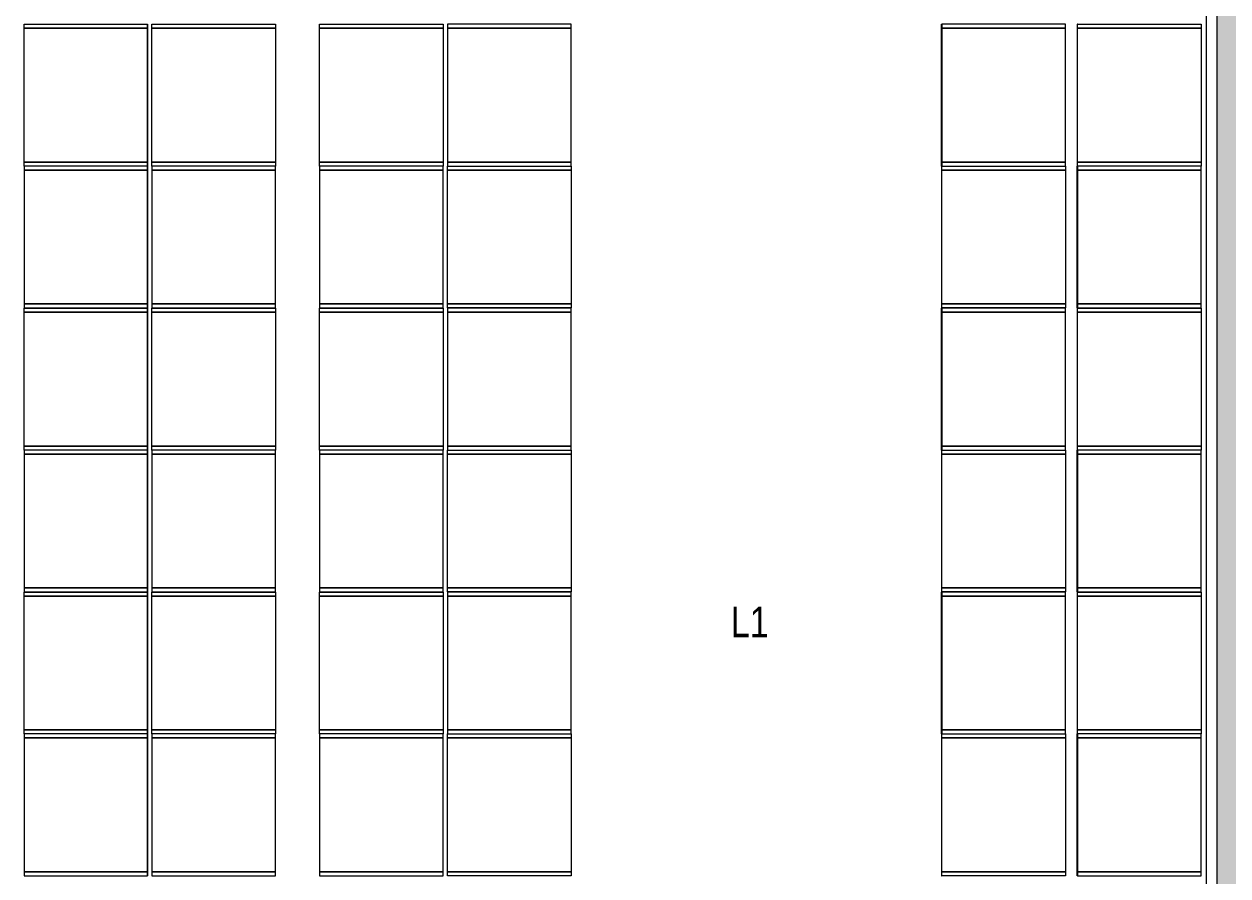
# Model space of a CAD drawing. Header units: centimetres. Extents: x -1762 to 3746, y -261 to 6534.
# Drawn here: x -83 to 1106, y 3683 to 4524 of the extents above; entities that cross this region are included whole.
import ezdxf

# ---------------------------------------------------------------- set-up
doc = ezdxf.new("R2010")
doc.units = ezdxf.units.CM
for name, color, linetype, lineweight in [('A-WALL', 7, 'Continuous', 9), ('A-WALL-PATT', 7, 'Continuous', 35), ('E-LITE-EQPM', 7, 'Continuous', 9), ('E-LITE-EQPM-IDEN', 7, 'Continuous', 18), ('I-WALL', 7, 'Continuous', 9), ('Q-SPCQ', 7, 'Continuous', 9)]:
    doc.layers.add(name, color=color, linetype=linetype, lineweight=lineweight)
doc.styles.add('Arial', font='arial.ttf', dxfattribs={"width": 0.8, "height": 30})

# ---------------------------------------------------------------- blocks, each defined once
blk = doc.blocks.new('RVR-Rack Almacenamiento - Default-V80-Planta bodega almacenamiento congelados')
at = {"layer": 'Q-SPCQ', "color": 253, "lineweight": 18, "true_color": 0xaaaaaa}
for p, q in [((-66, 61), (-70, 61)), ((-70, 61), (-70, 60.8)), ((66, 61), (-66, 61)), ((-66, 61), (-66, 60.8)), ((-66, 60.8), (-66, 61)), ((66, 60.8), (66, 61)), ((70, 61), (66, 61)), ((66, 61), (66, 60.8)), ((70, 60.8), (70, 61))]:
    blk.add_line(p, q, dxfattribs=at)
blk = doc.blocks.new('RVR-Rack Almacenamiento - Default-V79-Planta bodega almacenamiento congelados')
at = {"layer": 'Q-SPCQ', "color": 253, "lineweight": 18, "true_color": 0xaaaaaa}
for p, q in [((-70, -61), (-70, -60.8)), ((-66, -61), (-70, -61)), ((-66, -61), (-66, -60.8)), ((-66, -60.8), (-66, -61)), ((66, -61), (-66, -61)), ((66, -60.8), (66, -61)), ((66, -61), (66, -60.8)), ((70, -61), (66, -61)), ((70, -60.8), (70, -61))]:
    blk.add_line(p, q, dxfattribs=at)
blk = doc.blocks.new('RVR-Rack Almacenamiento - Default-V82-Planta bodega almacenamiento congelados')
at = {"layer": 'Q-SPCQ', "color": 253, "lineweight": 18, "true_color": 0xaaaaaa}
for p, q in [((-70, -60.6), (-70, -61)), ((-70, -61), (-66, -61)), ((-66, -60.6), (-66, -61)), ((-66, -61), (-66, -60.6)), ((-66, -61), (66, -61)), ((66, -61), (66, -60.6)), ((66, -60.6), (66, -61)), ((66, -61), (70, -61)), ((70, -61), (70, -60.6))]:
    blk.add_line(p, q, dxfattribs=at)
blk = doc.blocks.new('RVR-Rack Almacenamiento - Default-V81-Planta bodega almacenamiento congelados')
at = {"layer": 'Q-SPCQ', "color": 253, "lineweight": 18, "true_color": 0xaaaaaa}
for p, q in [((-70, 60.6), (-70, 61)), ((-70, 61), (-66, 61)), ((-66, 60.6), (-66, 61)), ((-66, 61), (66, 61)), ((-66, 61), (-66, 60.6)), ((66, 61), (66, 60.6)), ((66, 60.6), (66, 61)), ((66, 61), (70, 61)), ((70, 61), (70, 60.6))]:
    blk.add_line(p, q, dxfattribs=at)
blk = doc.blocks.new('RVR-Rack Almacenamiento - Default-V84-Planta bodega almacenamiento congelados')
at = {"layer": 'Q-SPCQ', "color": 253, "lineweight": 18, "true_color": 0xaaaaaa}
for p, q in [((-70, -61), (-70, -60.6)), ((-66, -61), (-70, -61)), ((-66, -61), (-66, -60.6)), ((-66, -60.6), (-66, -61)), ((66, -61), (-66, -61)), ((66, -60.6), (66, -61)), ((66, -61), (66, -60.6)), ((70, -61), (66, -61)), ((70, -60.6), (70, -61))]:
    blk.add_line(p, q, dxfattribs=at)
blk = doc.blocks.new('RVR-Rack Almacenamiento - Default-V83-Planta bodega almacenamiento congelados')
at = {"layer": 'Q-SPCQ', "color": 253, "lineweight": 18, "true_color": 0xaaaaaa}
for p, q in [((-66, 61), (-70, 61)), ((-70, 61), (-70, 60.6)), ((66, 61), (-66, 61)), ((-66, 61), (-66, 60.6)), ((-66, 60.6), (-66, 61)), ((66, 60.6), (66, 61)), ((70, 61), (66, 61)), ((66, 61), (66, 60.6)), ((70, 60.6), (70, 61))]:
    blk.add_line(p, q, dxfattribs=at)
blk = doc.blocks.new('RVR-Rack Almacenamiento - Default-V86-Planta bodega almacenamiento congelados')
at = {"layer": 'Q-SPCQ', "color": 253, "lineweight": 18, "true_color": 0xaaaaaa}
for p, q in [((-70.00875, 60.96), (-66.04, 60.96)), ((-66.04, 60.96), (66.04, 60.96)), ((66.04, 60.96), (70.00875, 60.96))]:
    blk.add_line(p, q, dxfattribs=at)
blk = doc.blocks.new('RVR-Rack Almacenamiento - Default-V85-Planta bodega almacenamiento congelados')
at = {"layer": 'Q-SPCQ', "color": 253, "lineweight": 18, "true_color": 0xaaaaaa}
for p, q in [((-70.00875, -60.96), (-66.04, -60.96)), ((-66.04, -60.96), (66.04, -60.96)), ((66.04, -60.96), (70.00875, -60.96))]:
    blk.add_line(p, q, dxfattribs=at)
blk = doc.blocks.new('RVR-Rack Almacenamiento - Default-V88-Planta bodega almacenamiento congelados')
at = {"layer": 'Q-SPCQ', "color": 253, "lineweight": 18, "true_color": 0xaaaaaa}
for p, q in [((-70.00875, -60.96), (-70.00875, 60.96)), ((-70.00875, 60.96), (-66.04, 60.96)), ((-66.04, -60.96), (-66.04, 60.96)), ((-66.04, 60.96), (66.04, 60.96)), ((-66.04, 60.96), (-66.04, -60.96)), ((66.04, 60.96), (66.04, -60.96)), ((66.04, -60.96), (66.04, 60.96)), ((66.04, 60.96), (70.00875, 60.96)), ((70.00875, 60.96), (70.00875, -60.96)), ((-66.04, -60.96), (-70.00875, -60.96)), ((66.04, -60.96), (-66.04, -60.96)), ((70.00875, -60.96), (66.04, -60.96))]:
    blk.add_line(p, q, dxfattribs=at)
blk = doc.blocks.new('RVR-Rack Almacenamiento - Default-V87-Planta bodega almacenamiento congelados')
at = {"layer": 'Q-SPCQ', "color": 253, "lineweight": 18, "true_color": 0xaaaaaa}
for p, q in [((-66.04, 60.96), (-70.00875, 60.96)), ((-70.00875, 60.96), (-70.00875, -60.96)), ((66.04, 60.96), (-66.04, 60.96)), ((-66.04, 60.96), (-66.04, -60.96)), ((-66.04, -60.96), (-66.04, 60.96)), ((66.04, -60.96), (66.04, 60.96)), ((70.00875, 60.96), (66.04, 60.96)), ((66.04, 60.96), (66.04, -60.96)), ((70.00875, -60.96), (70.00875, 60.96)), ((-70.00875, -60.96), (-66.04, -60.96)), ((-66.04, -60.96), (66.04, -60.96)), ((66.04, -60.96), (70.00875, -60.96))]:
    blk.add_line(p, q, dxfattribs=at)
blk = doc.blocks.new('PQ_RVR_ARQ-01_ZZ_ZZ_MO_T_A_rvt-1-Planta bodega almacenamiento congelados')
at = {"layer": 'A-WALL-PATT', "lineweight": 9, "true_color": 0xdddddd}
blk.add_hatch(color=254, dxfattribs=at).paths.add_polyline_path([(1095.1, 3126.4), (1115.1, 3126.4), (1115.1, 5882.7), (1095.1, 5882.7), (1095.1, 3246.4)])
at = {"layer": 'A-WALL', "color": 253, "true_color": 0xaaaaaa}
blk.add_line((1085.1, 3141.4), (1085.1, 5872.7), dxfattribs=at)
at = {"layer": 'I-WALL', "color": 253, "lineweight": 18, "true_color": 0xaaaaaa}
blk.add_line((1095.1, 5882.7), (1095.1, 3126.4), dxfattribs=at)
at = {"layer": 'Q-SPCQ', "color": 253, "lineweight": 9, "true_color": 0xaaaaaa}
for name, p, rotation in [('RVR-Rack Almacenamiento - Default-V88-Planta bodega almacenamiento congelados', (-21.6, 4453.5), 89.99999999999889), ('RVR-Rack Almacenamiento - Default-V85-Planta bodega almacenamiento congelados', (-21.6, 4453.5), 90.00000000000112), ('RVR-Rack Almacenamiento - Default-V88-Planta bodega almacenamiento congelados', (104.7, 4453.5), 89.99999999999889), ('RVR-Rack Almacenamiento - Default-V79-Planta bodega almacenamiento congelados', (104.9, 4453.5), 89.99999999999889), ('RVR-Rack Almacenamiento - Default-V88-Planta bodega almacenamiento congelados', (270.3, 4453.5), 89.99999999999889), ('RVR-Rack Almacenamiento - Default-V87-Planta bodega almacenamiento congelados', (396.7, 4453.5), 90.00000000000112), ('RVR-Rack Almacenamiento - Default-V81-Planta bodega almacenamiento congelados', (884.4, 4453.5), 89.99999999999889), ('RVR-Rack Almacenamiento - Default-V87-Planta bodega almacenamiento congelados', (884.8, 4453.5), 90.00000000000112), ('RVR-Rack Almacenamiento - Default-V83-Planta bodega almacenamiento congelados', (1018.4, 4453.5), 90.00000000000112), ('RVR-Rack Almacenamiento - Default-V88-Planta bodega almacenamiento congelados', (1018.8, 4453.5), 89.99999999999889), ('RVR-Rack Almacenamiento - Default-V87-Planta bodega almacenamiento congelados', (-21.6, 4313.5), 269.9999999999987), ('RVR-Rack Almacenamiento - Default-V86-Planta bodega almacenamiento congelados', (-21.6, 4313.5), 270.0000000000013), ('RVR-Rack Almacenamiento - Default-V87-Planta bodega almacenamiento congelados', (104.7, 4313.5), 269.9999999999987), ('RVR-Rack Almacenamiento - Default-V80-Planta bodega almacenamiento congelados', (104.9, 4313.5), 269.9999999999987), ('RVR-Rack Almacenamiento - Default-V87-Planta bodega almacenamiento congelados', (270.3, 4313.5), 269.9999999999987), ('RVR-Rack Almacenamiento - Default-V88-Planta bodega almacenamiento congelados', (396.7, 4313.5), 270.0000000000013), ('RVR-Rack Almacenamiento - Default-V82-Planta bodega almacenamiento congelados', (884.4, 4313.5), 269.9999999999987), ('RVR-Rack Almacenamiento - Default-V88-Planta bodega almacenamiento congelados', (884.8, 4313.5), 270.0000000000013), ('RVR-Rack Almacenamiento - Default-V84-Planta bodega almacenamiento congelados', (1018.4, 4313.5), 270.0000000000013), ('RVR-Rack Almacenamiento - Default-V87-Planta bodega almacenamiento congelados', (1018.8, 4313.5), 269.9999999999987), ('RVR-Rack Almacenamiento - Default-V88-Planta bodega almacenamiento congelados', (-21.6, 4173.2), 89.99999999999889), ('RVR-Rack Almacenamiento - Default-V85-Planta bodega almacenamiento congelados', (-21.6, 4173.2), 90.00000000000112), ('RVR-Rack Almacenamiento - Default-V88-Planta bodega almacenamiento congelados', (104.7, 4173.2), 89.99999999999889), ('RVR-Rack Almacenamiento - Default-V79-Planta bodega almacenamiento congelados', (104.9, 4173.2), 89.99999999999889), ('RVR-Rack Almacenamiento - Default-V88-Planta bodega almacenamiento congelados', (270.3, 4173.2), 89.99999999999889), ('RVR-Rack Almacenamiento - Default-V87-Planta bodega almacenamiento congelados', (396.7, 4173.2), 90.00000000000112), ('RVR-Rack Almacenamiento - Default-V81-Planta bodega almacenamiento congelados', (884.4, 4173.2), 89.99999999999889), ('RVR-Rack Almacenamiento - Default-V87-Planta bodega almacenamiento congelados', (884.8, 4173.2), 90.00000000000112), ('RVR-Rack Almacenamiento - Default-V83-Planta bodega almacenamiento congelados', (1018.4, 4173.2), 90.00000000000112), ('RVR-Rack Almacenamiento - Default-V88-Planta bodega almacenamiento congelados', (1018.8, 4173.2), 89.99999999999889), ('RVR-Rack Almacenamiento - Default-V87-Planta bodega almacenamiento congelados', (-21.6, 4033.2), 269.9999999999991), ('RVR-Rack Almacenamiento - Default-V86-Planta bodega almacenamiento congelados', (-21.6, 4033.2), 270.0000000000009), ('RVR-Rack Almacenamiento - Default-V87-Planta bodega almacenamiento congelados', (104.7, 4033.2), 269.9999999999991), ('RVR-Rack Almacenamiento - Default-V80-Planta bodega almacenamiento congelados', (104.9, 4033.2), 269.9999999999991), ('RVR-Rack Almacenamiento - Default-V87-Planta bodega almacenamiento congelados', (270.3, 4033.2), 269.9999999999991), ('RVR-Rack Almacenamiento - Default-V88-Planta bodega almacenamiento congelados', (396.7, 4033.2), 270.0000000000009), ('RVR-Rack Almacenamiento - Default-V82-Planta bodega almacenamiento congelados', (884.4, 4033.2), 269.9999999999991), ('RVR-Rack Almacenamiento - Default-V88-Planta bodega almacenamiento congelados', (884.8, 4033.2), 270.0000000000009), ('RVR-Rack Almacenamiento - Default-V84-Planta bodega almacenamiento congelados', (1018.4, 4033.2), 270.0000000000009), ('RVR-Rack Almacenamiento - Default-V87-Planta bodega almacenamiento congelados', (1018.8, 4033.2), 269.9999999999991), ('RVR-Rack Almacenamiento - Default-V88-Planta bodega almacenamiento congelados', (-21.6, 3893), 89.9999999999993), ('RVR-Rack Almacenamiento - Default-V85-Planta bodega almacenamiento congelados', (-21.6, 3893), 90.00000000000072), ('RVR-Rack Almacenamiento - Default-V88-Planta bodega almacenamiento congelados', (104.7, 3893), 89.9999999999993), ('RVR-Rack Almacenamiento - Default-V79-Planta bodega almacenamiento congelados', (104.9, 3893), 89.9999999999993), ('RVR-Rack Almacenamiento - Default-V88-Planta bodega almacenamiento congelados', (270.3, 3893), 89.9999999999993), ('RVR-Rack Almacenamiento - Default-V87-Planta bodega almacenamiento congelados', (396.7, 3893), 90.00000000000072), ('RVR-Rack Almacenamiento - Default-V81-Planta bodega almacenamiento congelados', (884.4, 3893), 89.9999999999993), ('RVR-Rack Almacenamiento - Default-V87-Planta bodega almacenamiento congelados', (884.8, 3893), 90.00000000000072), ('RVR-Rack Almacenamiento - Default-V83-Planta bodega almacenamiento congelados', (1018.4, 3893), 90.00000000000072), ('RVR-Rack Almacenamiento - Default-V88-Planta bodega almacenamiento congelados', (1018.8, 3893), 89.9999999999993), ('RVR-Rack Almacenamiento - Default-V87-Planta bodega almacenamiento congelados', (-21.6, 3753), 269.9999999999995), ('RVR-Rack Almacenamiento - Default-V86-Planta bodega almacenamiento congelados', (-21.6, 3753), 270.0000000000005), ('RVR-Rack Almacenamiento - Default-V87-Planta bodega almacenamiento congelados', (104.7, 3753), 269.9999999999995), ('RVR-Rack Almacenamiento - Default-V80-Planta bodega almacenamiento congelados', (104.9, 3753), 269.9999999999995), ('RVR-Rack Almacenamiento - Default-V87-Planta bodega almacenamiento congelados', (270.3, 3753), 269.9999999999995), ('RVR-Rack Almacenamiento - Default-V88-Planta bodega almacenamiento congelados', (396.7, 3753), 270.0000000000005), ('RVR-Rack Almacenamiento - Default-V82-Planta bodega almacenamiento congelados', (884.4, 3753), 269.9999999999995), ('RVR-Rack Almacenamiento - Default-V88-Planta bodega almacenamiento congelados', (884.8, 3753), 270.0000000000005), ('RVR-Rack Almacenamiento - Default-V84-Planta bodega almacenamiento congelados', (1018.4, 3753), 270.0000000000005), ('RVR-Rack Almacenamiento - Default-V87-Planta bodega almacenamiento congelados', (1018.8, 3753), 269.9999999999995)]:
    blk.add_blockref(name, p, dxfattribs=dict(at, rotation=rotation))
blk = doc.blocks.new('Lighting-Pendant-Vibia-NOTRH-5662 - Standard-1741983-Planta bodega almacenamiento congelados')
at = {"layer": 'E-LITE-EQPM', "color": 30, "lineweight": 25, "true_color": 0xff8000}
for radius, start, end in [(20, 360, 180), (9, 0, 180), (8, 0, 180), (20, 180, 360), (9, 180, 360), (8, 180, 360)]:
    blk.add_arc((0, 0), radius, start, end, dxfattribs=at)

msp = doc.modelspace()

# ---------------------------------------------------------------- block references
at = {"lineweight": 5}
msp.add_blockref('PQ_RVR_ARQ-01_ZZ_ZZ_MO_T_A_rvt-1-Planta bodega almacenamiento congelados', (0, 0), dxfattribs=at)
at = {"layer": 'E-LITE-EQPM', "color": 30, "lineweight": 25, "true_color": 0xff8000, "extrusion": (0, 0, -1), "rotation": 180}
msp.add_blockref('Lighting-Pendant-Vibia-NOTRH-5662 - Standard-1741983-Planta bodega almacenamiento congelados', (-634.3, 3932.9), dxfattribs=at)

# ---------------------------------------------------------------- next in the draw order: texts
at = {"layer": 'E-LITE-EQPM-IDEN', "lineweight": 9, "insert": (615.4, 3948.5), "char_height": 30, "width": 46.177, "attachment_point": 1, "style": 'Arial', "bg_fill": 3, "box_fill_scale": 1.25, "bg_fill_color": 256, "bg_fill_true_color": 13158600, "bg_fill_transparency": 0}
msp.add_mtext('L1', dxfattribs=at)

doc.saveas('drawing.dxf')
